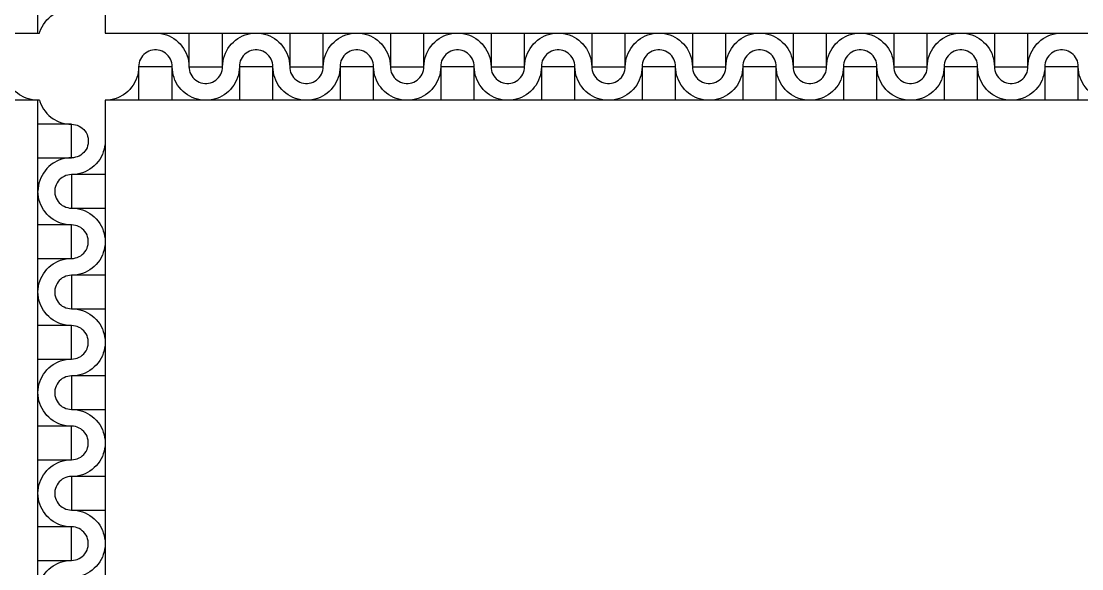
# Model space of a CAD drawing. Extents: x 190.8 to 267.1, y 124 to 174.8.
# Drawn here: x 228.85 to 231.062, y 151.633 to 152.776 of the extents above; entities that cross this region are included whole.
import ezdxf

# ---------------------------------------------------------------- set-up
doc = ezdxf.new("R2010")
doc.units = 0
doc.header["$MEASUREMENT"] = 0

msp = doc.modelspace()

# ---------------------------------------------------------------- linework, layer by layer
for p, q in [((226.7846, 152.7506), (228.8875, 152.7506)), ((229.0246, 152.7506), (231.1275, 152.7506))]:
    msp.add_line(p, q)
for points in [[(228.8846, 152.7506), (228.8846, 154.8106)], [(231.1275, 154.8106), (229.0246, 154.8106), (229.0246, 152.7506)], [(228.8875, 152.7506), (228.8884, 152.7533), (228.8904, 152.7588), (228.8959, 152.7688), (228.8994, 152.7736), (228.9031, 152.7781), (228.9071, 152.7821), (228.9116, 152.7858), (228.9164, 152.7893), (228.9264, 152.7948), (228.9319, 152.7968), (228.9374, 152.7986), (228.9431, 152.7996), (228.9489, 152.8003), (228.9546, 152.8006)], [(229.1296, 152.7506), (229.1354, 152.7503), (229.1411, 152.7496), (229.1469, 152.7486), (229.1524, 152.7468), (229.1579, 152.7448), (229.1679, 152.7393), (229.1726, 152.7358), (229.1771, 152.7321), (229.1811, 152.7281), (229.1849, 152.7236), (229.1884, 152.7188), (229.1939, 152.7088), (229.1959, 152.7033), (229.1976, 152.6978), (229.1986, 152.6921), (229.1994, 152.6863), (229.1996, 152.6806)], [(229.1996, 152.7506), (229.1996, 152.6806), (229.2696, 152.6806), (229.2696, 152.7506)], [(229.2696, 152.6806), (229.2699, 152.6863), (229.2706, 152.6921), (229.2716, 152.6978), (229.2734, 152.7033), (229.2754, 152.7088), (229.2809, 152.7188), (229.2844, 152.7236), (229.2881, 152.7281), (229.2921, 152.7321), (229.2966, 152.7358), (229.3014, 152.7393), (229.3114, 152.7448), (229.3169, 152.7468), (229.3224, 152.7486), (229.3281, 152.7496), (229.3339, 152.7503), (229.3396, 152.7506)], [(229.3396, 152.7506), (229.3454, 152.7503), (229.3511, 152.7496), (229.3569, 152.7486), (229.3624, 152.7468), (229.3679, 152.7448), (229.3779, 152.7393), (229.3826, 152.7358), (229.3871, 152.7321), (229.3911, 152.7281), (229.3949, 152.7236), (229.3984, 152.7188), (229.4039, 152.7088), (229.4059, 152.7033), (229.4076, 152.6978), (229.4086, 152.6921), (229.4094, 152.6863), (229.4096, 152.6806)], [(229.4096, 152.7506), (229.4096, 152.6806), (229.4796, 152.6806), (229.4796, 152.7506)], [(229.4796, 152.6806), (229.4799, 152.6863), (229.4806, 152.6921), (229.4816, 152.6978), (229.4834, 152.7033), (229.4854, 152.7088), (229.4909, 152.7188), (229.4944, 152.7236), (229.4981, 152.7281), (229.5021, 152.7321), (229.5066, 152.7358), (229.5114, 152.7393), (229.5214, 152.7448), (229.5269, 152.7468), (229.5324, 152.7486), (229.5381, 152.7496), (229.5439, 152.7503), (229.5496, 152.7506)], [(229.5496, 152.7506), (229.5554, 152.7503), (229.5611, 152.7496), (229.5669, 152.7486), (229.5724, 152.7468), (229.5779, 152.7448), (229.5879, 152.7393), (229.5926, 152.7358), (229.5971, 152.7321), (229.6011, 152.7281), (229.6049, 152.7236), (229.6084, 152.7188), (229.6139, 152.7088), (229.6159, 152.7033), (229.6176, 152.6978), (229.6186, 152.6921), (229.6194, 152.6863), (229.6196, 152.6806)], [(229.6196, 152.7506), (229.6196, 152.6806), (229.6896, 152.6806), (229.6896, 152.7506)], [(229.6896, 152.6806), (229.6899, 152.6863), (229.6906, 152.6921), (229.6916, 152.6978), (229.6934, 152.7033), (229.6954, 152.7088), (229.7009, 152.7188), (229.7044, 152.7236), (229.7081, 152.7281), (229.7121, 152.7321), (229.7166, 152.7358), (229.7214, 152.7393), (229.7314, 152.7448), (229.7369, 152.7468), (229.7424, 152.7486), (229.7481, 152.7496), (229.7539, 152.7503), (229.7596, 152.7506)], [(229.7596, 152.7506), (229.7654, 152.7503), (229.7711, 152.7496), (229.7769, 152.7486), (229.7824, 152.7468), (229.7879, 152.7448), (229.7979, 152.7393), (229.8026, 152.7358), (229.8071, 152.7321), (229.8111, 152.7281), (229.8149, 152.7236), (229.8184, 152.7188), (229.8239, 152.7088), (229.8259, 152.7033), (229.8276, 152.6978), (229.8286, 152.6921), (229.8294, 152.6863), (229.8296, 152.6806)], [(229.8296, 152.7506), (229.8296, 152.6806), (229.8996, 152.6806), (229.8996, 152.7506)], [(229.8996, 152.6806), (229.8999, 152.6863), (229.9006, 152.6921), (229.9016, 152.6978), (229.9034, 152.7033), (229.9054, 152.7088), (229.9109, 152.7188), (229.9144, 152.7236), (229.9181, 152.7281), (229.9221, 152.7321), (229.9266, 152.7358), (229.9314, 152.7393), (229.9414, 152.7448), (229.9469, 152.7468), (229.9524, 152.7486), (229.9581, 152.7496), (229.9639, 152.7503), (229.9696, 152.7506)], [(229.9696, 152.7506), (229.9754, 152.7503), (229.9811, 152.7496), (229.9869, 152.7486), (229.9924, 152.7468), (229.9979, 152.7448), (230.0079, 152.7393), (230.0126, 152.7358), (230.0171, 152.7321), (230.0211, 152.7281), (230.0249, 152.7236), (230.0284, 152.7188), (230.0339, 152.7088), (230.0359, 152.7033), (230.0376, 152.6978), (230.0386, 152.6921), (230.0394, 152.6863), (230.0396, 152.6806)], [(230.0396, 152.7506), (230.0396, 152.6806), (230.1096, 152.6806), (230.1096, 152.7506)], [(230.1096, 152.6806), (230.1099, 152.6863), (230.1106, 152.6921), (230.1116, 152.6978), (230.1134, 152.7033), (230.1154, 152.7088), (230.1209, 152.7188), (230.1244, 152.7236), (230.1281, 152.7281), (230.1321, 152.7321), (230.1366, 152.7358), (230.1414, 152.7393), (230.1514, 152.7448), (230.1569, 152.7468), (230.1624, 152.7486), (230.1681, 152.7496), (230.1739, 152.7503), (230.1796, 152.7506)], [(230.1796, 152.7506), (230.1854, 152.7503), (230.1911, 152.7496), (230.1969, 152.7486), (230.2024, 152.7468), (230.2079, 152.7448), (230.2179, 152.7393), (230.2226, 152.7358), (230.2271, 152.7321), (230.2311, 152.7281), (230.2349, 152.7236), (230.2384, 152.7188), (230.2439, 152.7088), (230.2459, 152.7033), (230.2476, 152.6978), (230.2486, 152.6921), (230.2494, 152.6863), (230.2496, 152.6806)], [(230.2496, 152.7506), (230.2496, 152.6806), (230.3196, 152.6806), (230.3196, 152.7506)], [(230.3196, 152.6806), (230.3199, 152.6863), (230.3206, 152.6921), (230.3216, 152.6978), (230.3234, 152.7033), (230.3254, 152.7088), (230.3309, 152.7188), (230.3344, 152.7236), (230.3381, 152.7281), (230.3421, 152.7321), (230.3466, 152.7358), (230.3514, 152.7393), (230.3614, 152.7448), (230.3669, 152.7468), (230.3724, 152.7486), (230.3781, 152.7496), (230.3839, 152.7503), (230.3896, 152.7506)], [(230.3896, 152.7506), (230.3954, 152.7503), (230.4011, 152.7496), (230.4069, 152.7486), (230.4124, 152.7468), (230.4179, 152.7448), (230.4279, 152.7393), (230.4326, 152.7358), (230.4371, 152.7321), (230.4411, 152.7281), (230.4449, 152.7236), (230.4484, 152.7188), (230.4539, 152.7088), (230.4559, 152.7033), (230.4576, 152.6978), (230.4586, 152.6921), (230.4594, 152.6863), (230.4596, 152.6806)], [(230.4596, 152.7506), (230.4596, 152.6806), (230.5296, 152.6806), (230.5296, 152.7506)], [(230.5296, 152.6806), (230.5299, 152.6863), (230.5306, 152.6921), (230.5316, 152.6978), (230.5334, 152.7033), (230.5354, 152.7088), (230.5409, 152.7188), (230.5444, 152.7236), (230.5481, 152.7281), (230.5521, 152.7321), (230.5566, 152.7358), (230.5614, 152.7393), (230.5714, 152.7448), (230.5769, 152.7468), (230.5824, 152.7486), (230.5881, 152.7496), (230.5939, 152.7503), (230.5996, 152.7506)], [(230.5996, 152.7506), (230.6054, 152.7503), (230.6111, 152.7496), (230.6169, 152.7486), (230.6224, 152.7468), (230.6279, 152.7448), (230.6379, 152.7393), (230.6426, 152.7358), (230.6471, 152.7321), (230.6511, 152.7281), (230.6549, 152.7236), (230.6584, 152.7188), (230.6639, 152.7088), (230.6659, 152.7033), (230.6676, 152.6978), (230.6686, 152.6921), (230.6694, 152.6863), (230.6696, 152.6806)], [(230.6696, 152.7506), (230.6696, 152.6806), (230.7396, 152.6806), (230.7396, 152.7506)], [(230.7396, 152.6806), (230.7399, 152.6863), (230.7406, 152.6921), (230.7416, 152.6978), (230.7434, 152.7033), (230.7454, 152.7088), (230.7509, 152.7188), (230.7544, 152.7236), (230.7581, 152.7281), (230.7621, 152.7321), (230.7666, 152.7358), (230.7714, 152.7393), (230.7814, 152.7448), (230.7869, 152.7468), (230.7924, 152.7486), (230.7981, 152.7496), (230.8039, 152.7503), (230.8096, 152.7506)], [(230.8096, 152.7506), (230.8154, 152.7503), (230.8211, 152.7496), (230.8269, 152.7486), (230.8324, 152.7468), (230.8379, 152.7448), (230.8479, 152.7393), (230.8526, 152.7358), (230.8571, 152.7321), (230.8611, 152.7281), (230.8649, 152.7236), (230.8684, 152.7188), (230.8739, 152.7088), (230.8759, 152.7033), (230.8776, 152.6978), (230.8786, 152.6921), (230.8794, 152.6863), (230.8796, 152.6806)], [(230.8796, 152.7506), (230.8796, 152.6806), (230.9496, 152.6806), (230.9496, 152.7506)], [(230.9496, 152.6806), (230.9499, 152.6863), (230.9506, 152.6921), (230.9516, 152.6978), (230.9534, 152.7033), (230.9554, 152.7088), (230.9609, 152.7188), (230.9644, 152.7236), (230.9681, 152.7281), (230.9721, 152.7321), (230.9766, 152.7358), (230.9814, 152.7393), (230.9914, 152.7448), (230.9969, 152.7468), (231.0024, 152.7486), (231.0081, 152.7496), (231.0139, 152.7503), (231.0196, 152.7506)], [(229.1646, 152.6806), (229.1644, 152.6846), (229.1636, 152.6886), (229.1626, 152.6926), (229.1609, 152.6963), (229.1589, 152.6998), (229.1564, 152.7031), (229.1536, 152.7061), (229.1506, 152.7086), (229.1471, 152.7108), (229.1434, 152.7128), (229.1396, 152.7141), (229.1356, 152.7151), (229.1316, 152.7156), (229.1276, 152.7156), (229.1236, 152.7151), (229.1196, 152.7141), (229.1156, 152.7128), (229.1121, 152.7108), (229.1086, 152.7086), (229.1056, 152.7061), (229.1029, 152.7031), (229.1004, 152.6998), (229.0984, 152.6963), (229.0966, 152.6926), (229.0956, 152.6886), (229.0949, 152.6846), (229.0946, 152.6806)], [(229.3746, 152.6806), (229.3744, 152.6846), (229.3736, 152.6886), (229.3726, 152.6926), (229.3709, 152.6963), (229.3689, 152.6998), (229.3664, 152.7031), (229.3636, 152.7061), (229.3606, 152.7086), (229.3571, 152.7108), (229.3534, 152.7128), (229.3496, 152.7141), (229.3456, 152.7151), (229.3416, 152.7156), (229.3376, 152.7156), (229.3336, 152.7151), (229.3296, 152.7141), (229.3256, 152.7128), (229.3221, 152.7108), (229.3186, 152.7086), (229.3156, 152.7061), (229.3129, 152.7031), (229.3104, 152.6998), (229.3084, 152.6963), (229.3066, 152.6926), (229.3056, 152.6886), (229.3049, 152.6846), (229.3046, 152.6806)], [(229.5846, 152.6806), (229.5844, 152.6846), (229.5836, 152.6886), (229.5826, 152.6926), (229.5809, 152.6963), (229.5789, 152.6998), (229.5764, 152.7031), (229.5736, 152.7061), (229.5706, 152.7086), (229.5671, 152.7108), (229.5634, 152.7128), (229.5596, 152.7141), (229.5556, 152.7151), (229.5516, 152.7156), (229.5476, 152.7156), (229.5436, 152.7151), (229.5396, 152.7141), (229.5356, 152.7128), (229.5321, 152.7108), (229.5286, 152.7086), (229.5256, 152.7061), (229.5229, 152.7031), (229.5204, 152.6998), (229.5184, 152.6963), (229.5166, 152.6926), (229.5156, 152.6886), (229.5149, 152.6846), (229.5146, 152.6806)], [(229.7946, 152.6806), (229.7944, 152.6846), (229.7936, 152.6886), (229.7926, 152.6926), (229.7909, 152.6963), (229.7889, 152.6998), (229.7864, 152.7031), (229.7836, 152.7061), (229.7806, 152.7086), (229.7771, 152.7108), (229.7734, 152.7128), (229.7696, 152.7141), (229.7656, 152.7151), (229.7616, 152.7156), (229.7576, 152.7156), (229.7536, 152.7151), (229.7496, 152.7141), (229.7456, 152.7128), (229.7421, 152.7108), (229.7386, 152.7086), (229.7356, 152.7061), (229.7329, 152.7031), (229.7304, 152.6998), (229.7284, 152.6963), (229.7266, 152.6926), (229.7256, 152.6886), (229.7249, 152.6846), (229.7246, 152.6806)], [(230.0046, 152.6806), (230.0044, 152.6846), (230.0036, 152.6886), (230.0026, 152.6926), (230.0009, 152.6963), (229.9989, 152.6998), (229.9964, 152.7031), (229.9936, 152.7061), (229.9906, 152.7086), (229.9871, 152.7108), (229.9834, 152.7128), (229.9796, 152.7141), (229.9756, 152.7151), (229.9716, 152.7156), (229.9676, 152.7156), (229.9636, 152.7151), (229.9596, 152.7141), (229.9556, 152.7128), (229.9521, 152.7108), (229.9486, 152.7086), (229.9456, 152.7061), (229.9429, 152.7031), (229.9404, 152.6998), (229.9384, 152.6963), (229.9366, 152.6926), (229.9356, 152.6886), (229.9349, 152.6846), (229.9346, 152.6806)], [(230.2146, 152.6806), (230.2144, 152.6846), (230.2136, 152.6886), (230.2126, 152.6926), (230.2109, 152.6963), (230.2089, 152.6998), (230.2064, 152.7031), (230.2036, 152.7061), (230.2006, 152.7086), (230.1971, 152.7108), (230.1934, 152.7128), (230.1896, 152.7141), (230.1856, 152.7151), (230.1816, 152.7156), (230.1776, 152.7156), (230.1736, 152.7151), (230.1696, 152.7141), (230.1656, 152.7128), (230.1621, 152.7108), (230.1586, 152.7086), (230.1556, 152.7061), (230.1529, 152.7031), (230.1504, 152.6998), (230.1484, 152.6963), (230.1466, 152.6926), (230.1456, 152.6886), (230.1449, 152.6846), (230.1446, 152.6806)], [(230.4246, 152.6806), (230.4244, 152.6846), (230.4236, 152.6886), (230.4226, 152.6926), (230.4209, 152.6963), (230.4189, 152.6998), (230.4164, 152.7031), (230.4136, 152.7061), (230.4106, 152.7086), (230.4071, 152.7108), (230.4034, 152.7128), (230.3996, 152.7141), (230.3956, 152.7151), (230.3916, 152.7156), (230.3876, 152.7156), (230.3836, 152.7151), (230.3796, 152.7141), (230.3756, 152.7128), (230.3721, 152.7108), (230.3686, 152.7086), (230.3656, 152.7061), (230.3629, 152.7031), (230.3604, 152.6998), (230.3584, 152.6963), (230.3566, 152.6926), (230.3556, 152.6886), (230.3549, 152.6846), (230.3546, 152.6806)], [(230.6346, 152.6806), (230.6344, 152.6846), (230.6336, 152.6886), (230.6326, 152.6926), (230.6309, 152.6963), (230.6289, 152.6998), (230.6264, 152.7031), (230.6236, 152.7061), (230.6206, 152.7086), (230.6171, 152.7108), (230.6134, 152.7128), (230.6096, 152.7141), (230.6056, 152.7151), (230.6016, 152.7156), (230.5976, 152.7156), (230.5936, 152.7151), (230.5896, 152.7141), (230.5856, 152.7128), (230.5821, 152.7108), (230.5786, 152.7086), (230.5756, 152.7061), (230.5729, 152.7031), (230.5704, 152.6998), (230.5684, 152.6963), (230.5666, 152.6926), (230.5656, 152.6886), (230.5649, 152.6846), (230.5646, 152.6806)], [(230.8446, 152.6806), (230.8444, 152.6846), (230.8436, 152.6886), (230.8426, 152.6926), (230.8409, 152.6963), (230.8389, 152.6998), (230.8364, 152.7031), (230.8336, 152.7061), (230.8306, 152.7086), (230.8271, 152.7108), (230.8234, 152.7128), (230.8196, 152.7141), (230.8156, 152.7151), (230.8116, 152.7156), (230.8076, 152.7156), (230.8036, 152.7151), (230.7996, 152.7141), (230.7956, 152.7128), (230.7921, 152.7108), (230.7886, 152.7086), (230.7856, 152.7061), (230.7829, 152.7031), (230.7804, 152.6998), (230.7784, 152.6963), (230.7766, 152.6926), (230.7756, 152.6886), (230.7749, 152.6846), (230.7746, 152.6806)], [(231.0546, 152.6806), (231.0544, 152.6846), (231.0536, 152.6886), (231.0526, 152.6926), (231.0509, 152.6963), (231.0489, 152.6998), (231.0464, 152.7031), (231.0436, 152.7061), (231.0406, 152.7086), (231.0371, 152.7108), (231.0334, 152.7128), (231.0296, 152.7141), (231.0256, 152.7151), (231.0216, 152.7156), (231.0176, 152.7156), (231.0136, 152.7151), (231.0096, 152.7141), (231.0056, 152.7128), (231.0021, 152.7108), (230.9986, 152.7086), (230.9956, 152.7061), (230.9929, 152.7031), (230.9904, 152.6998), (230.9884, 152.6963), (230.9866, 152.6926), (230.9856, 152.6886), (230.9849, 152.6846), (230.9846, 152.6806)], [(228.8846, 152.6106), (228.8789, 152.6108), (228.8731, 152.6116), (228.8674, 152.6126), (228.8619, 152.6143), (228.8564, 152.6163), (228.8464, 152.6218), (228.8416, 152.6253), (228.8371, 152.6291), (228.8331, 152.6331), (228.8294, 152.6376), (228.8259, 152.6423), (228.8204, 152.6523), (228.8184, 152.6578), (228.8166, 152.6633), (228.8156, 152.6691), (228.8149, 152.6748), (228.8146, 152.6806)], [(229.0946, 152.6806), (229.0944, 152.6748), (229.0936, 152.6691), (229.0926, 152.6633), (229.0909, 152.6578), (229.0889, 152.6523), (229.0834, 152.6423), (229.0799, 152.6376), (229.0761, 152.6331), (229.0721, 152.6291), (229.0676, 152.6253), (229.0629, 152.6218), (229.0529, 152.6163), (229.0474, 152.6143), (229.0419, 152.6126), (229.0361, 152.6116), (229.0304, 152.6108), (229.0246, 152.6106)], [(229.1646, 152.6106), (229.1646, 152.6806), (229.0946, 152.6806), (229.0946, 152.6106)], [(229.2346, 152.6106), (229.2289, 152.6108), (229.2231, 152.6116), (229.2174, 152.6126), (229.2119, 152.6143), (229.2064, 152.6163), (229.1964, 152.6218), (229.1916, 152.6253), (229.1871, 152.6291), (229.1831, 152.6331), (229.1794, 152.6376), (229.1759, 152.6423), (229.1704, 152.6523), (229.1684, 152.6578), (229.1666, 152.6633), (229.1656, 152.6691), (229.1649, 152.6748), (229.1646, 152.6806)], [(229.1996, 152.6806), (229.1999, 152.6766), (229.2006, 152.6726), (229.2016, 152.6686), (229.2034, 152.6648), (229.2054, 152.6613), (229.2079, 152.6581), (229.2106, 152.6551), (229.2136, 152.6526), (229.2171, 152.6503), (229.2209, 152.6483), (229.2246, 152.6471), (229.2286, 152.6461), (229.2326, 152.6456), (229.2366, 152.6456), (229.2406, 152.6461), (229.2446, 152.6471), (229.2486, 152.6483), (229.2521, 152.6503), (229.2556, 152.6526), (229.2586, 152.6551), (229.2614, 152.6581), (229.2639, 152.6613), (229.2659, 152.6648), (229.2676, 152.6686), (229.2686, 152.6726), (229.2694, 152.6766), (229.2696, 152.6806)], [(229.3046, 152.6806), (229.3044, 152.6748), (229.3036, 152.6691), (229.3026, 152.6633), (229.3009, 152.6578), (229.2989, 152.6523), (229.2934, 152.6423), (229.2899, 152.6376), (229.2861, 152.6331), (229.2821, 152.6291), (229.2776, 152.6253), (229.2729, 152.6218), (229.2629, 152.6163), (229.2574, 152.6143), (229.2519, 152.6126), (229.2461, 152.6116), (229.2404, 152.6108), (229.2346, 152.6106)], [(229.3746, 152.6106), (229.3746, 152.6806), (229.3046, 152.6806), (229.3046, 152.6106)], [(229.4446, 152.6106), (229.4389, 152.6108), (229.4331, 152.6116), (229.4274, 152.6126), (229.4219, 152.6143), (229.4164, 152.6163), (229.4064, 152.6218), (229.4016, 152.6253), (229.3971, 152.6291), (229.3931, 152.6331), (229.3894, 152.6376), (229.3859, 152.6423), (229.3804, 152.6523), (229.3784, 152.6578), (229.3766, 152.6633), (229.3756, 152.6691), (229.3749, 152.6748), (229.3746, 152.6806)], [(229.4096, 152.6806), (229.4099, 152.6766), (229.4106, 152.6726), (229.4116, 152.6686), (229.4134, 152.6648), (229.4154, 152.6613), (229.4179, 152.6581), (229.4206, 152.6551), (229.4236, 152.6526), (229.4271, 152.6503), (229.4309, 152.6483), (229.4346, 152.6471), (229.4386, 152.6461), (229.4426, 152.6456), (229.4466, 152.6456), (229.4506, 152.6461), (229.4546, 152.6471), (229.4586, 152.6483), (229.4621, 152.6503), (229.4656, 152.6526), (229.4686, 152.6551), (229.4714, 152.6581), (229.4739, 152.6613), (229.4759, 152.6648), (229.4776, 152.6686), (229.4786, 152.6726), (229.4794, 152.6766), (229.4796, 152.6806)], [(229.5146, 152.6806), (229.5144, 152.6748), (229.5136, 152.6691), (229.5126, 152.6633), (229.5109, 152.6578), (229.5089, 152.6523), (229.5034, 152.6423), (229.4999, 152.6376), (229.4961, 152.6331), (229.4921, 152.6291), (229.4876, 152.6253), (229.4829, 152.6218), (229.4729, 152.6163), (229.4674, 152.6143), (229.4619, 152.6126), (229.4561, 152.6116), (229.4504, 152.6108), (229.4446, 152.6106)], [(229.5846, 152.6106), (229.5846, 152.6806), (229.5146, 152.6806), (229.5146, 152.6106)], [(229.6546, 152.6106), (229.6489, 152.6108), (229.6431, 152.6116), (229.6374, 152.6126), (229.6319, 152.6143), (229.6264, 152.6163), (229.6164, 152.6218), (229.6116, 152.6253), (229.6071, 152.6291), (229.6031, 152.6331), (229.5994, 152.6376), (229.5959, 152.6423), (229.5904, 152.6523), (229.5884, 152.6578), (229.5866, 152.6633), (229.5856, 152.6691), (229.5849, 152.6748), (229.5846, 152.6806)], [(229.6196, 152.6806), (229.6199, 152.6766), (229.6206, 152.6726), (229.6216, 152.6686), (229.6234, 152.6648), (229.6254, 152.6613), (229.6279, 152.6581), (229.6306, 152.6551), (229.6336, 152.6526), (229.6371, 152.6503), (229.6409, 152.6483), (229.6446, 152.6471), (229.6486, 152.6461), (229.6526, 152.6456), (229.6566, 152.6456), (229.6606, 152.6461), (229.6646, 152.6471), (229.6686, 152.6483), (229.6721, 152.6503), (229.6756, 152.6526), (229.6786, 152.6551), (229.6814, 152.6581), (229.6839, 152.6613), (229.6859, 152.6648), (229.6876, 152.6686), (229.6886, 152.6726), (229.6894, 152.6766), (229.6896, 152.6806)], [(229.7246, 152.6806), (229.7244, 152.6748), (229.7236, 152.6691), (229.7226, 152.6633), (229.7209, 152.6578), (229.7189, 152.6523), (229.7134, 152.6423), (229.7099, 152.6376), (229.7061, 152.6331), (229.7021, 152.6291), (229.6976, 152.6253), (229.6929, 152.6218), (229.6829, 152.6163), (229.6774, 152.6143), (229.6719, 152.6126), (229.6661, 152.6116), (229.6604, 152.6108), (229.6546, 152.6106)], [(229.7946, 152.6106), (229.7946, 152.6806), (229.7246, 152.6806), (229.7246, 152.6106)], [(229.8646, 152.6106), (229.8589, 152.6108), (229.8531, 152.6116), (229.8474, 152.6126), (229.8419, 152.6143), (229.8364, 152.6163), (229.8264, 152.6218), (229.8216, 152.6253), (229.8171, 152.6291), (229.8131, 152.6331), (229.8094, 152.6376), (229.8059, 152.6423), (229.8004, 152.6523), (229.7984, 152.6578), (229.7966, 152.6633), (229.7956, 152.6691), (229.7949, 152.6748), (229.7946, 152.6806)], [(229.8296, 152.6806), (229.8299, 152.6766), (229.8306, 152.6726), (229.8316, 152.6686), (229.8334, 152.6648), (229.8354, 152.6613), (229.8379, 152.6581), (229.8406, 152.6551), (229.8436, 152.6526), (229.8471, 152.6503), (229.8509, 152.6483), (229.8546, 152.6471), (229.8586, 152.6461), (229.8626, 152.6456), (229.8666, 152.6456), (229.8706, 152.6461), (229.8746, 152.6471), (229.8786, 152.6483), (229.8821, 152.6503), (229.8856, 152.6526), (229.8886, 152.6551), (229.8914, 152.6581), (229.8939, 152.6613), (229.8959, 152.6648), (229.8976, 152.6686), (229.8986, 152.6726), (229.8994, 152.6766), (229.8996, 152.6806)], [(229.9346, 152.6806), (229.9344, 152.6748), (229.9336, 152.6691), (229.9326, 152.6633), (229.9309, 152.6578), (229.9289, 152.6523), (229.9234, 152.6423), (229.9199, 152.6376), (229.9161, 152.6331), (229.9121, 152.6291), (229.9076, 152.6253), (229.9029, 152.6218), (229.8929, 152.6163), (229.8874, 152.6143), (229.8819, 152.6126), (229.8761, 152.6116), (229.8704, 152.6108), (229.8646, 152.6106)], [(230.0046, 152.6106), (230.0046, 152.6806), (229.9346, 152.6806), (229.9346, 152.6106)], [(230.0746, 152.6106), (230.0689, 152.6108), (230.0631, 152.6116), (230.0574, 152.6126), (230.0519, 152.6143), (230.0464, 152.6163), (230.0364, 152.6218), (230.0316, 152.6253), (230.0271, 152.6291), (230.0231, 152.6331), (230.0194, 152.6376), (230.0159, 152.6423), (230.0104, 152.6523), (230.0084, 152.6578), (230.0066, 152.6633), (230.0056, 152.6691), (230.0049, 152.6748), (230.0046, 152.6806)], [(230.0396, 152.6806), (230.0399, 152.6766), (230.0406, 152.6726), (230.0416, 152.6686), (230.0434, 152.6648), (230.0454, 152.6613), (230.0479, 152.6581), (230.0506, 152.6551), (230.0536, 152.6526), (230.0571, 152.6503), (230.0609, 152.6483), (230.0646, 152.6471), (230.0686, 152.6461), (230.0726, 152.6456), (230.0766, 152.6456), (230.0806, 152.6461), (230.0846, 152.6471), (230.0886, 152.6483), (230.0921, 152.6503), (230.0956, 152.6526), (230.0986, 152.6551), (230.1014, 152.6581), (230.1039, 152.6613), (230.1059, 152.6648), (230.1076, 152.6686), (230.1086, 152.6726), (230.1094, 152.6766), (230.1096, 152.6806)], [(230.1446, 152.6806), (230.1444, 152.6748), (230.1436, 152.6691), (230.1426, 152.6633), (230.1409, 152.6578), (230.1389, 152.6523), (230.1334, 152.6423), (230.1299, 152.6376), (230.1261, 152.6331), (230.1221, 152.6291), (230.1176, 152.6253), (230.1129, 152.6218), (230.1029, 152.6163), (230.0974, 152.6143), (230.0919, 152.6126), (230.0861, 152.6116), (230.0804, 152.6108), (230.0746, 152.6106)], [(230.2146, 152.6106), (230.2146, 152.6806), (230.1446, 152.6806), (230.1446, 152.6106)], [(230.2846, 152.6106), (230.2789, 152.6108), (230.2731, 152.6116), (230.2674, 152.6126), (230.2619, 152.6143), (230.2564, 152.6163), (230.2464, 152.6218), (230.2416, 152.6253), (230.2371, 152.6291), (230.2331, 152.6331), (230.2294, 152.6376), (230.2259, 152.6423), (230.2204, 152.6523), (230.2184, 152.6578), (230.2166, 152.6633), (230.2156, 152.6691), (230.2149, 152.6748), (230.2146, 152.6806)], [(230.2496, 152.6806), (230.2499, 152.6766), (230.2506, 152.6726), (230.2516, 152.6686), (230.2534, 152.6648), (230.2554, 152.6613), (230.2579, 152.6581), (230.2606, 152.6551), (230.2636, 152.6526), (230.2671, 152.6503), (230.2709, 152.6483), (230.2746, 152.6471), (230.2786, 152.6461), (230.2826, 152.6456), (230.2866, 152.6456), (230.2906, 152.6461), (230.2946, 152.6471), (230.2986, 152.6483), (230.3021, 152.6503), (230.3056, 152.6526), (230.3086, 152.6551), (230.3114, 152.6581), (230.3139, 152.6613), (230.3159, 152.6648), (230.3176, 152.6686), (230.3186, 152.6726), (230.3194, 152.6766), (230.3196, 152.6806)], [(230.3546, 152.6806), (230.3544, 152.6748), (230.3536, 152.6691), (230.3526, 152.6633), (230.3509, 152.6578), (230.3489, 152.6523), (230.3434, 152.6423), (230.3399, 152.6376), (230.3361, 152.6331), (230.3321, 152.6291), (230.3276, 152.6253), (230.3229, 152.6218), (230.3129, 152.6163), (230.3074, 152.6143), (230.3019, 152.6126), (230.2961, 152.6116), (230.2904, 152.6108), (230.2846, 152.6106)], [(230.4246, 152.6106), (230.4246, 152.6806), (230.3546, 152.6806), (230.3546, 152.6106)], [(230.4946, 152.6106), (230.4889, 152.6108), (230.4831, 152.6116), (230.4774, 152.6126), (230.4719, 152.6143), (230.4664, 152.6163), (230.4564, 152.6218), (230.4516, 152.6253), (230.4471, 152.6291), (230.4431, 152.6331), (230.4394, 152.6376), (230.4359, 152.6423), (230.4304, 152.6523), (230.4284, 152.6578), (230.4266, 152.6633), (230.4256, 152.6691), (230.4249, 152.6748), (230.4246, 152.6806)], [(230.4596, 152.6806), (230.4599, 152.6766), (230.4606, 152.6726), (230.4616, 152.6686), (230.4634, 152.6648), (230.4654, 152.6613), (230.4679, 152.6581), (230.4706, 152.6551), (230.4736, 152.6526), (230.4771, 152.6503), (230.4809, 152.6483), (230.4846, 152.6471), (230.4886, 152.6461), (230.4926, 152.6456), (230.4966, 152.6456), (230.5006, 152.6461), (230.5046, 152.6471), (230.5086, 152.6483), (230.5121, 152.6503), (230.5156, 152.6526), (230.5186, 152.6551), (230.5214, 152.6581), (230.5239, 152.6613), (230.5259, 152.6648), (230.5276, 152.6686), (230.5286, 152.6726), (230.5294, 152.6766), (230.5296, 152.6806)], [(230.5646, 152.6806), (230.5644, 152.6748), (230.5636, 152.6691), (230.5626, 152.6633), (230.5609, 152.6578), (230.5589, 152.6523), (230.5534, 152.6423), (230.5499, 152.6376), (230.5461, 152.6331), (230.5421, 152.6291), (230.5376, 152.6253), (230.5329, 152.6218), (230.5229, 152.6163), (230.5174, 152.6143), (230.5119, 152.6126), (230.5061, 152.6116), (230.5004, 152.6108), (230.4946, 152.6106)], [(230.6346, 152.6106), (230.6346, 152.6806), (230.5646, 152.6806), (230.5646, 152.6106)], [(230.7046, 152.6106), (230.6989, 152.6108), (230.6931, 152.6116), (230.6874, 152.6126), (230.6819, 152.6143), (230.6764, 152.6163), (230.6664, 152.6218), (230.6616, 152.6253), (230.6571, 152.6291), (230.6531, 152.6331), (230.6494, 152.6376), (230.6459, 152.6423), (230.6404, 152.6523), (230.6384, 152.6578), (230.6366, 152.6633), (230.6356, 152.6691), (230.6349, 152.6748), (230.6346, 152.6806)], [(230.6696, 152.6806), (230.6699, 152.6766), (230.6706, 152.6726), (230.6716, 152.6686), (230.6734, 152.6648), (230.6754, 152.6613), (230.6779, 152.6581), (230.6806, 152.6551), (230.6836, 152.6526), (230.6871, 152.6503), (230.6909, 152.6483), (230.6946, 152.6471), (230.6986, 152.6461), (230.7026, 152.6456), (230.7066, 152.6456), (230.7106, 152.6461), (230.7146, 152.6471), (230.7186, 152.6483), (230.7221, 152.6503), (230.7256, 152.6526), (230.7286, 152.6551), (230.7314, 152.6581), (230.7339, 152.6613), (230.7359, 152.6648), (230.7376, 152.6686), (230.7386, 152.6726), (230.7394, 152.6766), (230.7396, 152.6806)], [(230.7746, 152.6806), (230.7744, 152.6748), (230.7736, 152.6691), (230.7726, 152.6633), (230.7709, 152.6578), (230.7689, 152.6523), (230.7634, 152.6423), (230.7599, 152.6376), (230.7561, 152.6331), (230.7521, 152.6291), (230.7476, 152.6253), (230.7429, 152.6218), (230.7329, 152.6163), (230.7274, 152.6143), (230.7219, 152.6126), (230.7161, 152.6116), (230.7104, 152.6108), (230.7046, 152.6106)], [(230.8446, 152.6106), (230.8446, 152.6806), (230.7746, 152.6806), (230.7746, 152.6106)], [(230.9146, 152.6106), (230.9089, 152.6108), (230.9031, 152.6116), (230.8974, 152.6126), (230.8919, 152.6143), (230.8864, 152.6163), (230.8764, 152.6218), (230.8716, 152.6253), (230.8671, 152.6291), (230.8631, 152.6331), (230.8594, 152.6376), (230.8559, 152.6423), (230.8504, 152.6523), (230.8484, 152.6578), (230.8466, 152.6633), (230.8456, 152.6691), (230.8449, 152.6748), (230.8446, 152.6806)], [(230.8796, 152.6806), (230.8799, 152.6766), (230.8806, 152.6726), (230.8816, 152.6686), (230.8834, 152.6648), (230.8854, 152.6613), (230.8879, 152.6581), (230.8906, 152.6551), (230.8936, 152.6526), (230.8971, 152.6503), (230.9009, 152.6483), (230.9046, 152.6471), (230.9086, 152.6461), (230.9126, 152.6456), (230.9166, 152.6456), (230.9206, 152.6461), (230.9246, 152.6471), (230.9286, 152.6483), (230.9321, 152.6503), (230.9356, 152.6526), (230.9386, 152.6551), (230.9414, 152.6581), (230.9439, 152.6613), (230.9459, 152.6648), (230.9476, 152.6686), (230.9486, 152.6726), (230.9494, 152.6766), (230.9496, 152.6806)], [(230.9846, 152.6806), (230.9844, 152.6748), (230.9836, 152.6691), (230.9826, 152.6633), (230.9809, 152.6578), (230.9789, 152.6523), (230.9734, 152.6423), (230.9699, 152.6376), (230.9661, 152.6331), (230.9621, 152.6291), (230.9576, 152.6253), (230.9529, 152.6218), (230.9429, 152.6163), (230.9374, 152.6143), (230.9319, 152.6126), (230.9261, 152.6116), (230.9204, 152.6108), (230.9146, 152.6106)], [(231.0546, 152.6106), (231.0546, 152.6806), (230.9846, 152.6806), (230.9846, 152.6106)], [(231.1246, 152.6106), (231.1189, 152.6108), (231.1131, 152.6116), (231.1074, 152.6126), (231.1019, 152.6143), (231.0964, 152.6163), (231.0864, 152.6218), (231.0816, 152.6253), (231.0771, 152.6291), (231.0731, 152.6331), (231.0694, 152.6376), (231.0659, 152.6423), (231.0604, 152.6523), (231.0584, 152.6578), (231.0566, 152.6633), (231.0556, 152.6691), (231.0549, 152.6748), (231.0546, 152.6806)], [(228.8875, 152.6106), (226.7846, 152.6106), (226.7846, 150.5506)], [(228.8846, 150.5506), (228.8846, 152.6106)], [(228.8875, 152.6106), (228.8884, 152.6078), (228.8904, 152.6023), (228.8959, 152.5923), (228.8994, 152.5876), (228.9031, 152.5831), (228.9071, 152.5791), (228.9116, 152.5753), (228.9164, 152.5718), (228.9264, 152.5663), (228.9319, 152.5643), (228.9374, 152.5626), (228.9431, 152.5616), (228.9489, 152.5608), (228.9546, 152.5606)], [(231.1275, 152.6106), (229.0246, 152.6106), (229.0246, 150.5506)], [(228.8846, 152.4906), (228.9546, 152.4906), (228.9546, 152.5606), (228.8846, 152.5606)], [(228.9546, 152.5606), (228.9586, 152.5603), (228.9626, 152.5596), (228.9666, 152.5586), (228.9704, 152.5568), (228.9739, 152.5548), (228.9771, 152.5523), (228.9801, 152.5496), (228.9826, 152.5466), (228.9849, 152.5431), (228.9869, 152.5393), (228.9881, 152.5356), (228.9891, 152.5316), (228.9896, 152.5276), (228.9896, 152.5236), (228.9891, 152.5196), (228.9881, 152.5156), (228.9869, 152.5116), (228.9849, 152.5081), (228.9826, 152.5046), (228.9801, 152.5016), (228.9771, 152.4988), (228.9739, 152.4963), (228.9704, 152.4943), (228.9666, 152.4926), (228.9626, 152.4916), (228.9586, 152.4908), (228.9546, 152.4906)], [(229.0246, 152.5256), (229.0244, 152.5198), (229.0236, 152.5141), (229.0226, 152.5083), (229.0209, 152.5028), (229.0189, 152.4973), (229.0134, 152.4873), (229.0099, 152.4826), (229.0061, 152.4781), (229.0021, 152.4741), (228.9976, 152.4703), (228.9929, 152.4668), (228.9829, 152.4613), (228.9774, 152.4593), (228.9719, 152.4576), (228.9661, 152.4566), (228.9604, 152.4558), (228.9546, 152.4556)], [(228.9546, 152.4906), (228.9489, 152.4903), (228.9431, 152.4896), (228.9374, 152.4886), (228.9319, 152.4868), (228.9264, 152.4848), (228.9164, 152.4793), (228.9116, 152.4758), (228.9071, 152.4721), (228.9031, 152.4681), (228.8994, 152.4636), (228.8959, 152.4588), (228.8904, 152.4488), (228.8884, 152.4433), (228.8866, 152.4378), (228.8856, 152.4321), (228.8849, 152.4263), (228.8846, 152.4206)], [(228.9546, 152.4556), (228.9506, 152.4553), (228.9466, 152.4546), (228.9426, 152.4536), (228.9389, 152.4518), (228.9354, 152.4498), (228.9321, 152.4473), (228.9291, 152.4446), (228.9266, 152.4416), (228.9244, 152.4381), (228.9224, 152.4343), (228.9211, 152.4306), (228.9201, 152.4266), (228.9196, 152.4226), (228.9196, 152.4186), (228.9201, 152.4146), (228.9211, 152.4106), (228.9224, 152.4066), (228.9244, 152.4031), (228.9266, 152.3996), (228.9291, 152.3966), (228.9321, 152.3938), (228.9354, 152.3913), (228.9389, 152.3893), (228.9426, 152.3876), (228.9466, 152.3866), (228.9506, 152.3858), (228.9546, 152.3856)], [(229.0246, 152.4556), (228.9546, 152.4556), (228.9546, 152.3856), (229.0246, 152.3856)], [(228.9546, 152.3506), (228.9489, 152.3508), (228.9431, 152.3516), (228.9374, 152.3526), (228.9319, 152.3543), (228.9264, 152.3563), (228.9164, 152.3618), (228.9116, 152.3653), (228.9071, 152.3691), (228.9031, 152.3731), (228.8994, 152.3776), (228.8959, 152.3823), (228.8904, 152.3923), (228.8884, 152.3978), (228.8866, 152.4033), (228.8856, 152.4091), (228.8849, 152.4148), (228.8846, 152.4206)], [(228.9546, 152.3856), (228.9604, 152.3853), (228.9661, 152.3846), (228.9719, 152.3836), (228.9774, 152.3818), (228.9829, 152.3798), (228.9929, 152.3743), (228.9976, 152.3708), (229.0021, 152.3671), (229.0061, 152.3631), (229.0099, 152.3586), (229.0134, 152.3538), (229.0189, 152.3438), (229.0209, 152.3383), (229.0226, 152.3328), (229.0236, 152.3271), (229.0244, 152.3213), (229.0246, 152.3156)], [(228.8846, 152.2806), (228.9546, 152.2806), (228.9546, 152.3506), (228.8846, 152.3506)], [(228.9546, 152.2806), (228.9586, 152.2808), (228.9626, 152.2816), (228.9666, 152.2826), (228.9704, 152.2843), (228.9739, 152.2863), (228.9771, 152.2888), (228.9801, 152.2916), (228.9826, 152.2946), (228.9849, 152.2981), (228.9869, 152.3018), (228.9881, 152.3056), (228.9891, 152.3096), (228.9896, 152.3136), (228.9896, 152.3176), (228.9891, 152.3216), (228.9881, 152.3256), (228.9869, 152.3296), (228.9849, 152.3331), (228.9826, 152.3366), (228.9801, 152.3396), (228.9771, 152.3423), (228.9739, 152.3448), (228.9704, 152.3468), (228.9666, 152.3486), (228.9626, 152.3496), (228.9586, 152.3503), (228.9546, 152.3506)], [(229.0246, 152.3156), (229.0244, 152.3098), (229.0236, 152.3041), (229.0226, 152.2983), (229.0209, 152.2928), (229.0189, 152.2873), (229.0134, 152.2773), (229.0099, 152.2726), (229.0061, 152.2681), (229.0021, 152.2641), (228.9976, 152.2603), (228.9929, 152.2568), (228.9829, 152.2513), (228.9774, 152.2493), (228.9719, 152.2476), (228.9661, 152.2466), (228.9604, 152.2458), (228.9546, 152.2456)], [(228.8846, 152.2106), (228.8849, 152.2163), (228.8856, 152.2221), (228.8866, 152.2278), (228.8884, 152.2333), (228.8904, 152.2388), (228.8959, 152.2488), (228.8994, 152.2536), (228.9031, 152.2581), (228.9071, 152.2621), (228.9116, 152.2658), (228.9164, 152.2693), (228.9264, 152.2748), (228.9319, 152.2768), (228.9374, 152.2786), (228.9431, 152.2796), (228.9489, 152.2803), (228.9546, 152.2806)], [(228.9546, 152.2456), (228.9506, 152.2453), (228.9466, 152.2446), (228.9426, 152.2436), (228.9389, 152.2418), (228.9354, 152.2398), (228.9321, 152.2373), (228.9291, 152.2346), (228.9266, 152.2316), (228.9244, 152.2281), (228.9224, 152.2243), (228.9211, 152.2206), (228.9201, 152.2166), (228.9196, 152.2126), (228.9196, 152.2086), (228.9201, 152.2046), (228.9211, 152.2006), (228.9224, 152.1966), (228.9244, 152.1931), (228.9266, 152.1896), (228.9291, 152.1866), (228.9321, 152.1838), (228.9354, 152.1813), (228.9389, 152.1793), (228.9426, 152.1776), (228.9466, 152.1766), (228.9506, 152.1758), (228.9546, 152.1756)], [(229.0246, 152.2456), (228.9546, 152.2456), (228.9546, 152.1756), (229.0246, 152.1756)], [(228.9546, 152.1406), (228.9489, 152.1408), (228.9431, 152.1416), (228.9374, 152.1426), (228.9319, 152.1443), (228.9264, 152.1463), (228.9164, 152.1518), (228.9116, 152.1553), (228.9071, 152.1591), (228.9031, 152.1631), (228.8994, 152.1676), (228.8959, 152.1723), (228.8904, 152.1823), (228.8884, 152.1878), (228.8866, 152.1933), (228.8856, 152.1991), (228.8849, 152.2048), (228.8846, 152.2106)], [(228.9546, 152.1756), (228.9604, 152.1753), (228.9661, 152.1746), (228.9719, 152.1736), (228.9774, 152.1718), (228.9829, 152.1698), (228.9929, 152.1643), (228.9976, 152.1608), (229.0021, 152.1571), (229.0061, 152.1531), (229.0099, 152.1486), (229.0134, 152.1438), (229.0189, 152.1338), (229.0209, 152.1283), (229.0226, 152.1228), (229.0236, 152.1171), (229.0244, 152.1113), (229.0246, 152.1056)], [(228.8846, 152.0706), (228.9546, 152.0706), (228.9546, 152.1406), (228.8846, 152.1406)], [(228.9546, 152.0706), (228.9586, 152.0708), (228.9626, 152.0716), (228.9666, 152.0726), (228.9704, 152.0743), (228.9739, 152.0763), (228.9771, 152.0788), (228.9801, 152.0816), (228.9826, 152.0846), (228.9849, 152.0881), (228.9869, 152.0918), (228.9881, 152.0956), (228.9891, 152.0996), (228.9896, 152.1036), (228.9896, 152.1076), (228.9891, 152.1116), (228.9881, 152.1156), (228.9869, 152.1196), (228.9849, 152.1231), (228.9826, 152.1266), (228.9801, 152.1296), (228.9771, 152.1323), (228.9739, 152.1348), (228.9704, 152.1368), (228.9666, 152.1386), (228.9626, 152.1396), (228.9586, 152.1403), (228.9546, 152.1406)], [(229.0246, 152.1056), (229.0244, 152.0998), (229.0236, 152.0941), (229.0226, 152.0883), (229.0209, 152.0828), (229.0189, 152.0773), (229.0134, 152.0673), (229.0099, 152.0626), (229.0061, 152.0581), (229.0021, 152.0541), (228.9976, 152.0503), (228.9929, 152.0468), (228.9829, 152.0413), (228.9774, 152.0393), (228.9719, 152.0376), (228.9661, 152.0366), (228.9604, 152.0358), (228.9546, 152.0356)], [(228.8846, 152.0006), (228.8849, 152.0063), (228.8856, 152.0121), (228.8866, 152.0178), (228.8884, 152.0233), (228.8904, 152.0288), (228.8959, 152.0388), (228.8994, 152.0436), (228.9031, 152.0481), (228.9071, 152.0521), (228.9116, 152.0558), (228.9164, 152.0593), (228.9264, 152.0648), (228.9319, 152.0668), (228.9374, 152.0686), (228.9431, 152.0696), (228.9489, 152.0703), (228.9546, 152.0706)], [(228.9546, 152.0356), (228.9506, 152.0353), (228.9466, 152.0346), (228.9426, 152.0336), (228.9389, 152.0318), (228.9354, 152.0298), (228.9321, 152.0273), (228.9291, 152.0246), (228.9266, 152.0216), (228.9244, 152.0181), (228.9224, 152.0143), (228.9211, 152.0106), (228.9201, 152.0066), (228.9196, 152.0026), (228.9196, 151.9986), (228.9201, 151.9946), (228.9211, 151.9906), (228.9224, 151.9866), (228.9244, 151.9831), (228.9266, 151.9796), (228.9291, 151.9766), (228.9321, 151.9738), (228.9354, 151.9713), (228.9389, 151.9693), (228.9426, 151.9676), (228.9466, 151.9666), (228.9506, 151.9658), (228.9546, 151.9656)], [(229.0246, 152.0356), (228.9546, 152.0356), (228.9546, 151.9656), (229.0246, 151.9656)], [(228.9546, 151.9306), (228.9489, 151.9308), (228.9431, 151.9316), (228.9374, 151.9326), (228.9319, 151.9343), (228.9264, 151.9363), (228.9164, 151.9418), (228.9116, 151.9453), (228.9071, 151.9491), (228.9031, 151.9531), (228.8994, 151.9576), (228.8959, 151.9623), (228.8904, 151.9723), (228.8884, 151.9778), (228.8866, 151.9833), (228.8856, 151.9891), (228.8849, 151.9948), (228.8846, 152.0006)], [(228.9546, 151.9656), (228.9604, 151.9653), (228.9661, 151.9646), (228.9719, 151.9636), (228.9774, 151.9618), (228.9829, 151.9598), (228.9929, 151.9543), (228.9976, 151.9508), (229.0021, 151.9471), (229.0061, 151.9431), (229.0099, 151.9386), (229.0134, 151.9338), (229.0189, 151.9238), (229.0209, 151.9183), (229.0226, 151.9128), (229.0236, 151.9071), (229.0244, 151.9013), (229.0246, 151.8956)], [(228.8846, 151.8606), (228.9546, 151.8606), (228.9546, 151.9306), (228.8846, 151.9306)], [(228.9546, 151.8606), (228.9586, 151.8608), (228.9626, 151.8616), (228.9666, 151.8626), (228.9704, 151.8643), (228.9739, 151.8663), (228.9771, 151.8688), (228.9801, 151.8716), (228.9826, 151.8746), (228.9849, 151.8781), (228.9869, 151.8818), (228.9881, 151.8856), (228.9891, 151.8896), (228.9896, 151.8936), (228.9896, 151.8976), (228.9891, 151.9016), (228.9881, 151.9056), (228.9869, 151.9096), (228.9849, 151.9131), (228.9826, 151.9166), (228.9801, 151.9196), (228.9771, 151.9223), (228.9739, 151.9248), (228.9704, 151.9268), (228.9666, 151.9286), (228.9626, 151.9296), (228.9586, 151.9303), (228.9546, 151.9306)], [(229.0246, 151.8956), (229.0244, 151.8898), (229.0236, 151.8841), (229.0226, 151.8783), (229.0209, 151.8728), (229.0189, 151.8673), (229.0134, 151.8573), (229.0099, 151.8526), (229.0061, 151.8481), (229.0021, 151.8441), (228.9976, 151.8403), (228.9929, 151.8368), (228.9829, 151.8313), (228.9774, 151.8293), (228.9719, 151.8276), (228.9661, 151.8266), (228.9604, 151.8258), (228.9546, 151.8256)], [(228.8846, 151.7906), (228.8849, 151.7963), (228.8856, 151.8021), (228.8866, 151.8078), (228.8884, 151.8133), (228.8904, 151.8188), (228.8959, 151.8288), (228.8994, 151.8336), (228.9031, 151.8381), (228.9071, 151.8421), (228.9116, 151.8458), (228.9164, 151.8493), (228.9264, 151.8548), (228.9319, 151.8568), (228.9374, 151.8586), (228.9431, 151.8596), (228.9489, 151.8603), (228.9546, 151.8606)], [(228.9546, 151.8256), (228.9506, 151.8253), (228.9466, 151.8246), (228.9426, 151.8236), (228.9389, 151.8218), (228.9354, 151.8198), (228.9321, 151.8173), (228.9291, 151.8146), (228.9266, 151.8116), (228.9244, 151.8081), (228.9224, 151.8043), (228.9211, 151.8006), (228.9201, 151.7966), (228.9196, 151.7926), (228.9196, 151.7886), (228.9201, 151.7846), (228.9211, 151.7806), (228.9224, 151.7766), (228.9244, 151.7731), (228.9266, 151.7696), (228.9291, 151.7666), (228.9321, 151.7638), (228.9354, 151.7613), (228.9389, 151.7593), (228.9426, 151.7576), (228.9466, 151.7566), (228.9506, 151.7558), (228.9546, 151.7556)], [(229.0246, 151.8256), (228.9546, 151.8256), (228.9546, 151.7556), (229.0246, 151.7556)], [(228.9546, 151.7206), (228.9489, 151.7208), (228.9431, 151.7216), (228.9374, 151.7226), (228.9319, 151.7243), (228.9264, 151.7263), (228.9164, 151.7318), (228.9116, 151.7353), (228.9071, 151.7391), (228.9031, 151.7431), (228.8994, 151.7476), (228.8959, 151.7523), (228.8904, 151.7623), (228.8884, 151.7678), (228.8866, 151.7733), (228.8856, 151.7791), (228.8849, 151.7848), (228.8846, 151.7906)], [(228.9546, 151.7556), (228.9604, 151.7553), (228.9661, 151.7546), (228.9719, 151.7536), (228.9774, 151.7518), (228.9829, 151.7498), (228.9929, 151.7443), (228.9976, 151.7408), (229.0021, 151.7371), (229.0061, 151.7331), (229.0099, 151.7286), (229.0134, 151.7238), (229.0189, 151.7138), (229.0209, 151.7083), (229.0226, 151.7028), (229.0236, 151.6971), (229.0244, 151.6913), (229.0246, 151.6856)], [(228.8846, 151.6506), (228.9546, 151.6506), (228.9546, 151.7206), (228.8846, 151.7206)], [(228.9546, 151.6506), (228.9586, 151.6508), (228.9626, 151.6516), (228.9666, 151.6526), (228.9704, 151.6543), (228.9739, 151.6563), (228.9771, 151.6588), (228.9801, 151.6616), (228.9826, 151.6646), (228.9849, 151.6681), (228.9869, 151.6718), (228.9881, 151.6756), (228.9891, 151.6796), (228.9896, 151.6836), (228.9896, 151.6876), (228.9891, 151.6916), (228.9881, 151.6956), (228.9869, 151.6996), (228.9849, 151.7031), (228.9826, 151.7066), (228.9801, 151.7096), (228.9771, 151.7123), (228.9739, 151.7148), (228.9704, 151.7168), (228.9666, 151.7186), (228.9626, 151.7196), (228.9586, 151.7203), (228.9546, 151.7206)], [(229.0246, 151.6856), (229.0244, 151.6798), (229.0236, 151.6741), (229.0226, 151.6683), (229.0209, 151.6628), (229.0189, 151.6573), (229.0134, 151.6473), (229.0099, 151.6426), (229.0061, 151.6381), (229.0021, 151.6341), (228.9976, 151.6303), (228.9929, 151.6268), (228.9829, 151.6213), (228.9774, 151.6193), (228.9719, 151.6176), (228.9661, 151.6166), (228.9604, 151.6158), (228.9546, 151.6156)], [(228.8846, 151.5806), (228.8849, 151.5863), (228.8856, 151.5921), (228.8866, 151.5978), (228.8884, 151.6033), (228.8904, 151.6088), (228.8959, 151.6188), (228.8994, 151.6236), (228.9031, 151.6281), (228.9071, 151.6321), (228.9116, 151.6358), (228.9164, 151.6393), (228.9264, 151.6448), (228.9319, 151.6468), (228.9374, 151.6486), (228.9431, 151.6496), (228.9489, 151.6503), (228.9546, 151.6506)]]:
    msp.add_lwpolyline(points)

doc.saveas('drawing.dxf')
